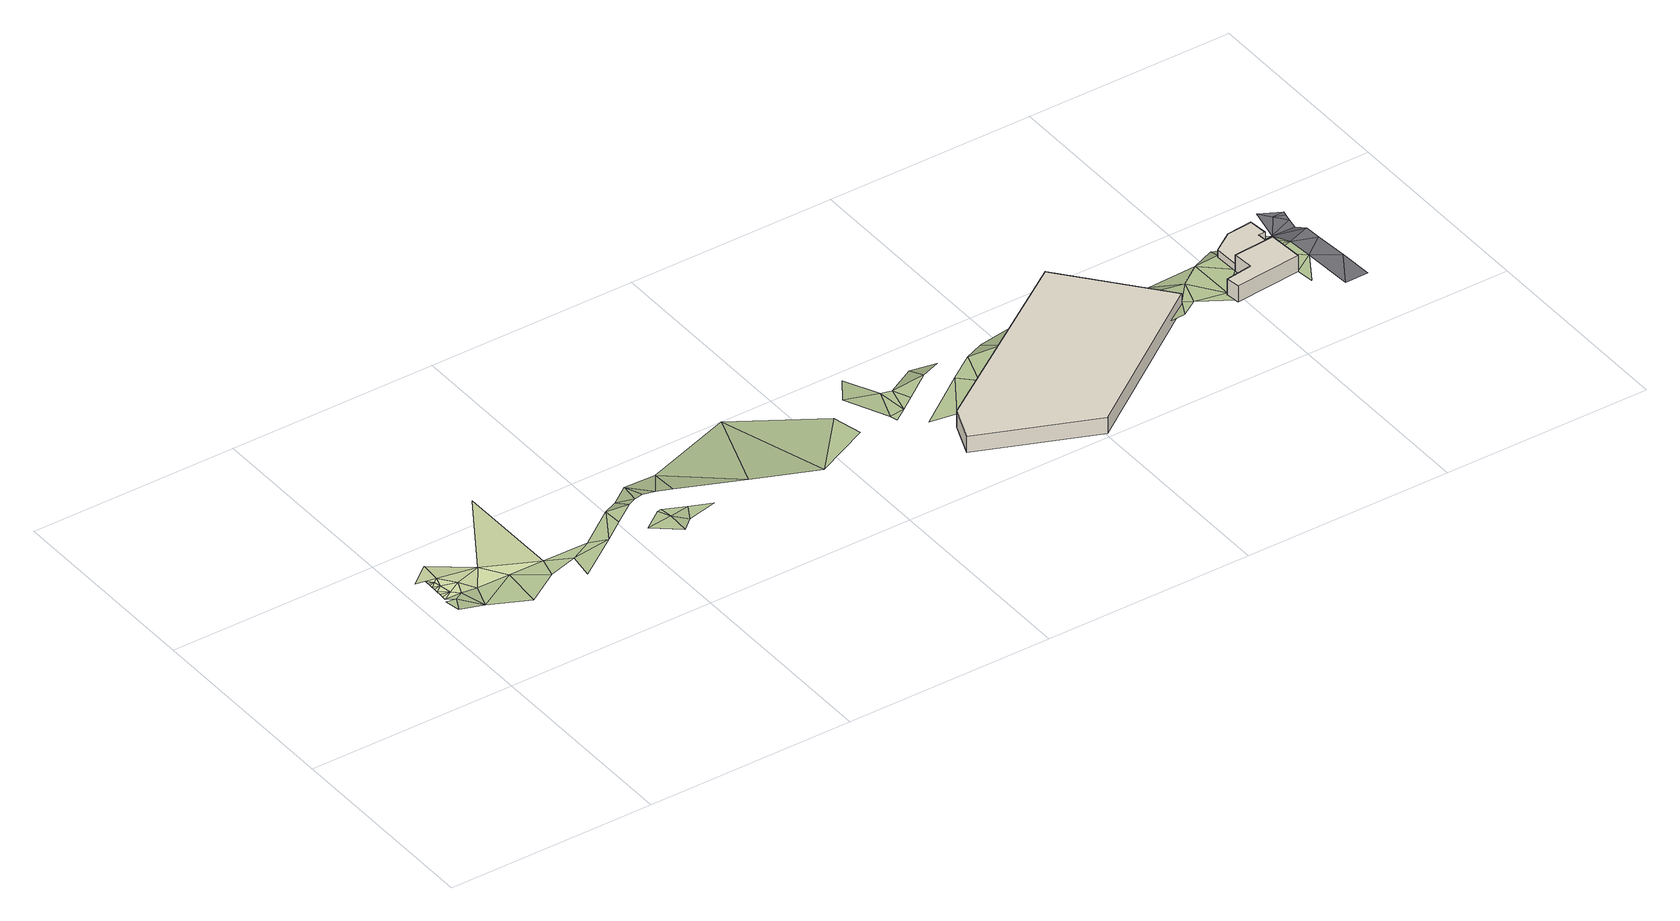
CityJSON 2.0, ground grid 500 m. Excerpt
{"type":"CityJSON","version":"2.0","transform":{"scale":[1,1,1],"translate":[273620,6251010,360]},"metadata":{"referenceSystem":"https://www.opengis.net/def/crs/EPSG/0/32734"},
"CityObjects":{
"building1":{"type":"Building","attributes":{"address":"19D Woodlands Road Cape Town","building":"industrial","building:levels":1,"building_height":4.1,"roof_height":27.92,"ground_height":23.82,"plus_code":"4FRW3C9V+MGJ"},"geometry":[{"type":"Solid","lod":"1","boundaries":[[[[0,1,2,3]],[[1,4,5,2]],[[4,6,7,5]],[[6,8,9,7]],[[8,0,3,9]],[[3,2,5,7,9]],[[8,6,4,1,0]]]]}]},
"building2":{"type":"Building","attributes":{"address":"4 Coventry Street Woodstock Cape Town","building":"house","building:levels":1,"building_height":4.1,"roof_height":29.33,"ground_height":25.23,"plus_code":"4FRW3C9V+MPW"},"geometry":[{"type":"Solid","lod":"1","boundaries":[[[[10,11,12,13]],[[11,14,15,12]],[[14,16,17,15]],[[16,18,19,17]],[[18,20,21,19]],[[20,10,13,21]],[[13,12,15,17,19,21]],[[20,18,16,14,11,10]]]]}]},
"building3":{"type":"Building","attributes":{"address":"2 Coventry Street Woodstock Cape Town","building":"house","building:levels":1,"building_height":4.1,"roof_height":27.15,"ground_height":23.05,"plus_code":"4FRW3C9V+PP8"},"geometry":[{"type":"Solid","lod":"1","boundaries":[[[[22,23,24,25]],[[23,26,27,24]],[[26,28,29,27]],[[28,30,31,29]],[[30,32,33,31]],[[32,34,35,33]],[[34,22,25,35]],[[25,24,27,29,31,33,35]],[[34,32,30,28,26,23,22]]]]}]},
"terrain1":{"type":"TINRelief","geometry":[{"type":"CompositeSurface","lod":"1","boundaries":[[[36,37,38]],[[39,37,36]],[[40,37,41]],[[37,39,41]],[[41,39,42]],[[39,43,42]],[[43,39,44]],[[43,44,45]],[[46,43,45]],[[45,47,46]],[[48,46,47]],[[49,50,47]],[[47,50,48]],[[51,48,50]],[[50,52,51]],[[53,51,52]],[[53,54,51]],[[55,56,57]],[[58,55,57]],[[59,54,53]],[[57,56,60]],[[57,61,58]],[[62,54,59]],[[63,61,57]],[[59,64,62]],[[63,57,60]],[[65,62,64]],[[66,63,60]],[[67,62,65]],[[68,67,65]],[[68,69,67]],[[69,70,67]],[[71,70,69]],[[70,71,72]],[[71,73,72]],[[74,75,76]],[[77,78,74]],[[74,76,77]],[[78,77,79]],[[80,77,76]],[[80,76,81]],[[80,81,82]],[[83,84,85]],[[82,86,80]],[[83,85,87]],[[88,86,82]],[[87,89,83]],[[89,87,90]],[[90,91,89]],[[91,90,92]],[[93,94,95]],[[96,97,98]],[[95,99,93]],[[95,100,99]],[[101,97,96]],[[102,100,97]],[[100,102,99]],[[102,97,101]],[[101,103,102]],[[103,101,104]],[[105,99,102]],[[102,103,105]],[[103,106,105]],[[106,103,107]],[[108,105,106]],[[109,105,108]],[[108,30,109]],[[110,111,10]],[[11,10,111]],[[112,113,114]],[[11,115,114]],[[115,112,114]],[[115,11,111]],[[112,116,117]],[[118,117,116]],[[112,115,116]]]}]},
"landuse1":{"type":"LandUse","attributes":{"leisure":"sports_centre","name":"Trafalgar Swimming Baths"},"geometry":[{"type":"MultiSurface","lod":"1","boundaries":[[[119,40,120]],[[121,119,120]],[[121,120,122]],[[122,123,124]],[[123,125,124]],[[40,41,120]],[[126,125,127]],[[122,120,123]],[[128,126,127]],[[127,129,128]],[[125,123,127]],[[129,127,130]],[[123,130,127]],[[123,120,131]],[[131,120,41]],[[130,132,133]],[[131,130,123]],[[41,42,131]],[[130,131,134]],[[132,130,134]],[[131,42,134]],[[134,42,43]],[[46,134,43]],[[135,134,46]]]}]},
"road1":{"type":"Road","attributes":{"highway":"residential","name":"Coventry Street","surface":"asphalt","lanes":0,"width":5.5},"geometry":[{"type":"MultiSurface","lod":"1","boundaries":[[[136,137,138]],[[139,111,136]],[[116,140,141]],[[141,142,143]],[[142,144,143]],[[145,115,139]],[[116,115,145]],[[146,143,144]],[[146,116,143]],[[116,141,143]],[[140,116,145]],[[136,111,137]],[[139,115,111]]]}]}
},
"vertices":[
[1224,116,9],[1499,3,9],[1499,3,50],[1224,116,50],[1869,266,9],[1869,266,50],[1682,489,9],[1682,489,50],[1257,199,9],[1257,199,50],
[2130,220,23],[2124,304,23],[2124,304,64],[2130,220,64],[2024,296,23],[2024,296,64],[2028,247,23],[2028,247,64],[1964,238,23],[1964,238,64],[1968,205,23],[1968,205,64],
[2124,304,1],[2121,349,1],[2121,349,42],[2124,304,42],[2137,350,1],[2137,350,42],[2133,395,1],[2133,395,42],[2071,389,1],[2071,389,42],[2022,356,1],[2022,356,42],[2024,296,1],[2024,296,42],
[23,221,53],[40,254,53],[17,258,53],[80,208,49],[20,266,53],[60,265,53],[100,265,49],[180,264,49],[171,164,49],[252,215,49],[264,263,49],[322,235,49],[376,264,47],[314,174,49],[419,249,47],[468,330,47],[471,287,47],[523,324,47],[514,362,31],[508,235,47],[567,187,47],[570,243,47],[557,270,47],[543,333,47],[597,214,45],[567,272,47],[560,395,31],[619,251,45],[565,337,47],[594,332,45],[670,230,45],[638,396,28],[628,319,45],[775,257,45],[858,474,25],[922,195,45],[1039,329,45],[1056,258,45],[1141,271,42],[1145,252,42],[1178,275,42],[1169,348,42],[1110,397,21],[1146,451,21],[1194,340,42],[1212,300,42],[1279,348,42],[1325,303,42],[1195,209,42],[1257,199,42],[1279,400,21],[1363,271,40],[1346,396,14],[1391,350,40],[1469,344,40],[1456,397,14],[1576,416,14],[1787,396,9],[1766,388,9],[1792,358,9],[1850,228,28],[1869,266,28],[1804,219,33],[1864,375,1],[1817,327,33],[1891,254,28],[1910,314,28],[1964,238,28],[1968,205,28],[1962,350,28],[2024,296,28],[2028,247,28],[2022,356,28],[2038,403,1],[2135,180,23],[2181,254,23],[2137,350,23],[2121,349,23],[2122,329,23],[2177,315,23],[2173,375,2],[2135,370,2],[2133,395,2],
[21,276,53],[43,280,53],[21,286,53],[21,296,53],[39,310,53],[22,306,53],[22,315,53],[22,323,53],[35,327,53],[22,332,53],[23,340,53],[46,335,53],[75,299,53],[60,398,40],[10,359,40],[141,322,49],[274,532,35],
[2239,215,23],[2189,134,23],[2244,135,23],[2233,294,23],[2228,373,2],[2233,401,2],[2237,419,2],[2211,429,2],[2239,429,2],[2231,334,23],[2190,456,2]
]}
